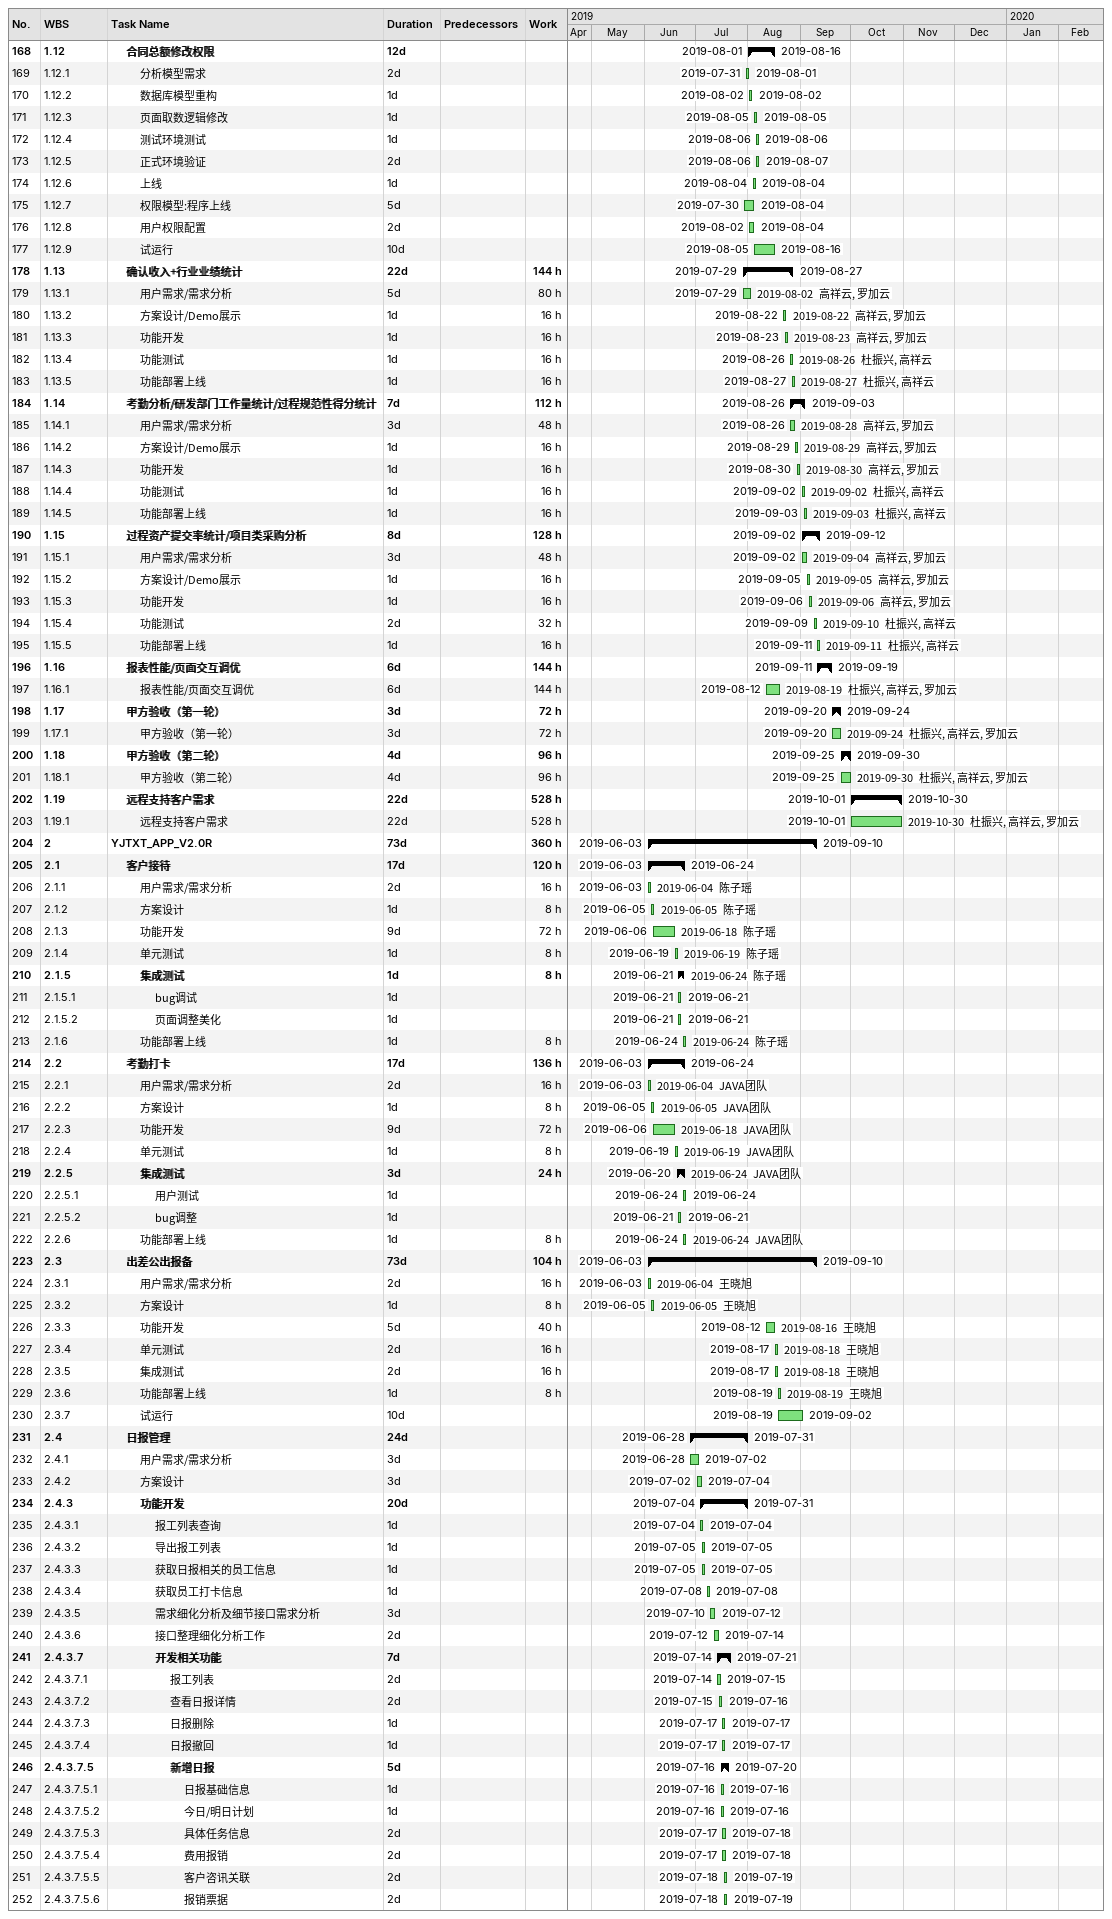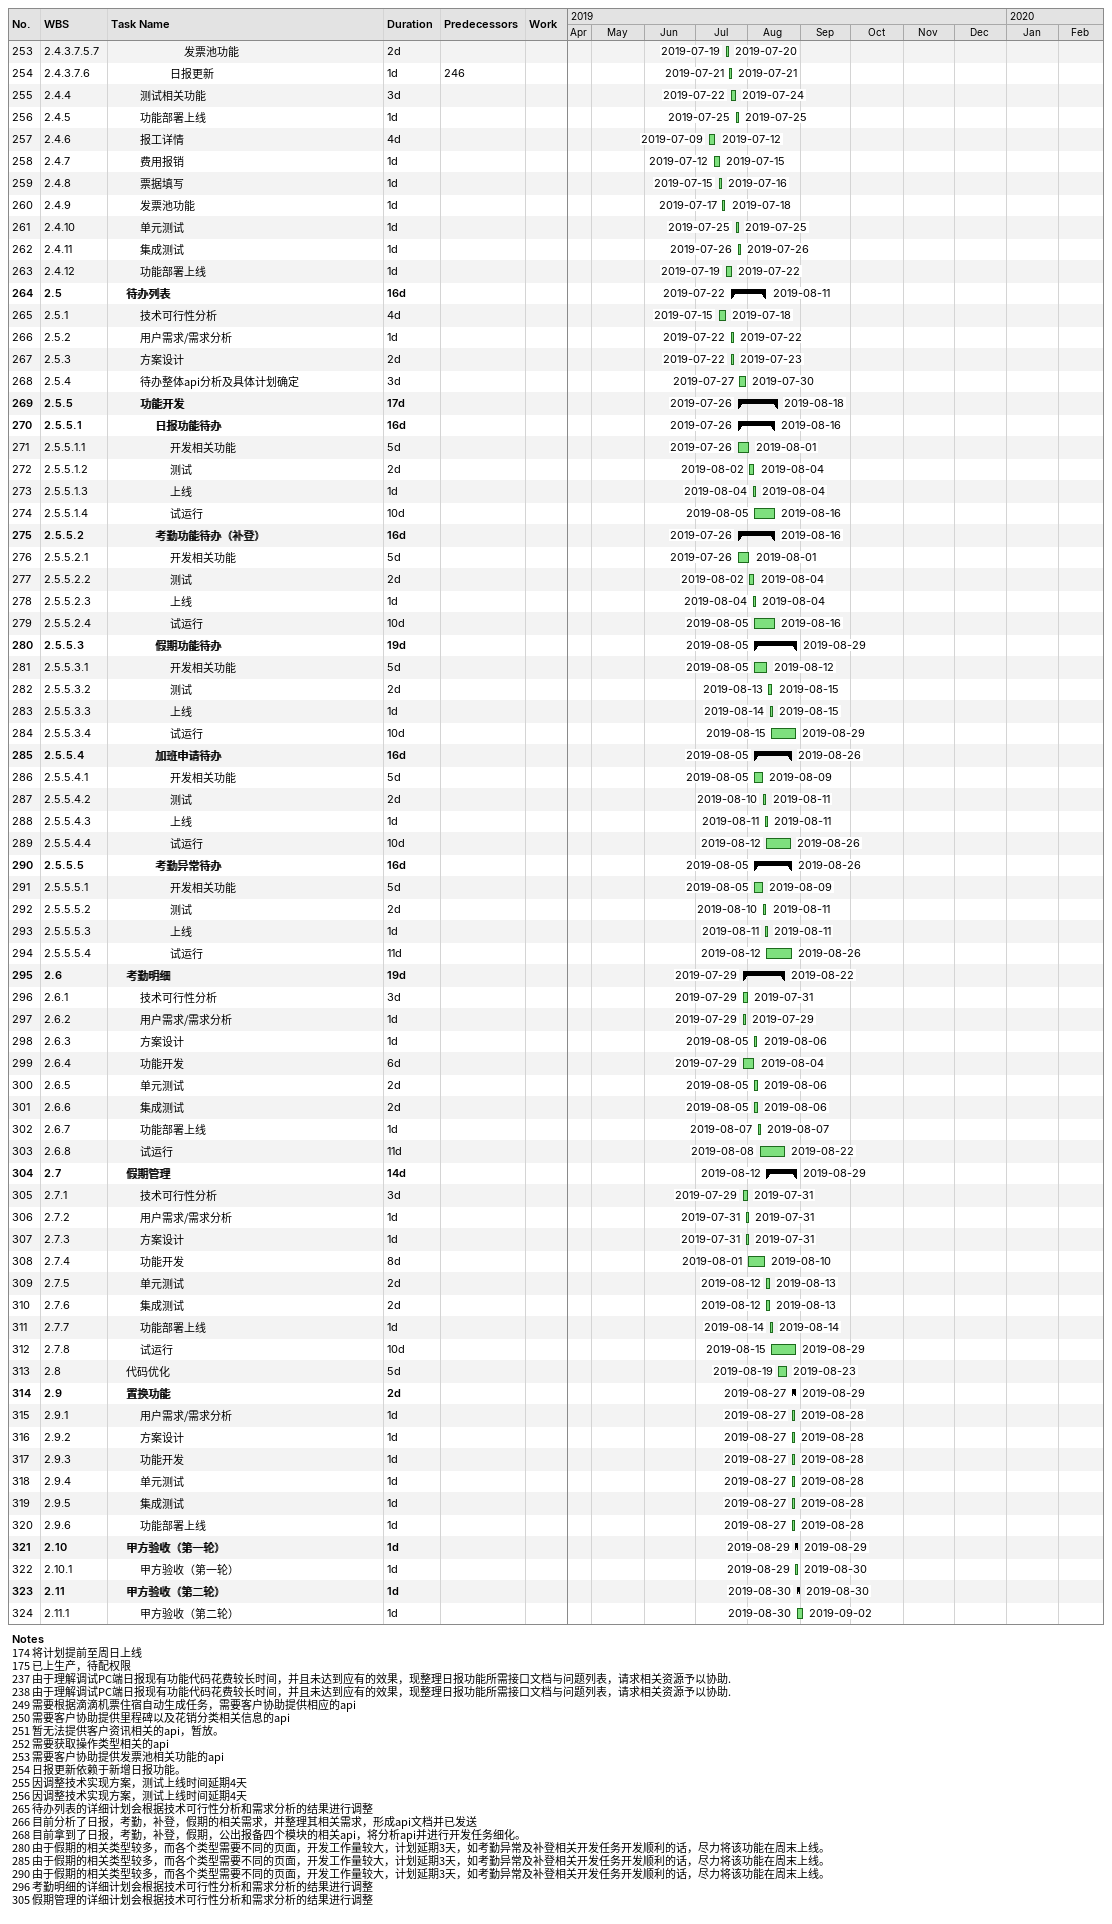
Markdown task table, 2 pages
| ID | WBS | Task | Duration | Start | Finish | Predecessors | Resources | Work (h) |
|---|---|---|---|---|---|---|---|---|
| 168 | 1.12 | **合同总额修改权限** | 12d | 2019-08-01 | 2019-08-16 |  |  |  |
| 169 | 1.12.1 | 分析模型需求 | 2d | 2019-07-31 | 2019-08-01 |  |  |  |
| 170 | 1.12.2 | 数据库模型重构 | 1d | 2019-08-02 | 2019-08-02 |  |  |  |
| 171 | 1.12.3 | 页面取数逻辑修改 | 1d | 2019-08-05 | 2019-08-05 |  |  |  |
| 172 | 1.12.4 | 测试环境测试 | 1d | 2019-08-06 | 2019-08-06 |  |  |  |
| 173 | 1.12.5 | 正式环境验证 | 2d | 2019-08-06 | 2019-08-07 |  |  |  |
| 174 | 1.12.6 | 上线 | 1d | 2019-08-04 | 2019-08-04 |  |  |  |
| 175 | 1.12.7 | 权限模型:程序上线 | 5d | 2019-07-30 | 2019-08-04 |  |  |  |
| 176 | 1.12.8 | 用户权限配置 | 2d | 2019-08-02 | 2019-08-04 |  |  |  |
| 177 | 1.12.9 | 试运行 | 10d | 2019-08-05 | 2019-08-16 |  |  |  |
| 178 | 1.13 | **确认收入+行业业绩统计** | 22d | 2019-07-29 | 2019-08-27 |  |  | 144 |
| 179 | 1.13.1 | 用户需求/需求分析 | 5d | 2019-07-29 | 2019-08-02 |  | 高祥云, 罗加云 | 80 |
| 180 | 1.13.2 | 方案设计/Demo展示 | 1d | 2019-08-22 | 2019-08-22 |  | 高祥云, 罗加云 | 16 |
| 181 | 1.13.3 | 功能开发 | 1d | 2019-08-23 | 2019-08-23 |  | 高祥云, 罗加云 | 16 |
| 182 | 1.13.4 | 功能测试 | 1d | 2019-08-26 | 2019-08-26 |  | 杜振兴, 高祥云 | 16 |
| 183 | 1.13.5 | 功能部署上线 | 1d | 2019-08-27 | 2019-08-27 |  | 杜振兴, 高祥云 | 16 |
| 184 | 1.14 | **考勤分析/研发部门工作量统计/过程规范性得分统计** | 7d | 2019-08-26 | 2019-09-03 |  |  | 112 |
| 185 | 1.14.1 | 用户需求/需求分析 | 3d | 2019-08-26 | 2019-08-28 |  | 高祥云, 罗加云 | 48 |
| 186 | 1.14.2 | 方案设计/Demo展示 | 1d | 2019-08-29 | 2019-08-29 |  | 高祥云, 罗加云 | 16 |
| 187 | 1.14.3 | 功能开发 | 1d | 2019-08-30 | 2019-08-30 |  | 高祥云, 罗加云 | 16 |
| 188 | 1.14.4 | 功能测试 | 1d | 2019-09-02 | 2019-09-02 |  | 杜振兴, 高祥云 | 16 |
| 189 | 1.14.5 | 功能部署上线 | 1d | 2019-09-03 | 2019-09-03 |  | 杜振兴, 高祥云 | 16 |
| 190 | 1.15 | **过程资产提交率统计/项目类采购分析** | 8d | 2019-09-02 | 2019-09-12 |  |  | 128 |
| 191 | 1.15.1 | 用户需求/需求分析 | 3d | 2019-09-02 | 2019-09-04 |  | 高祥云, 罗加云 | 48 |
| 192 | 1.15.2 | 方案设计/Demo展示 | 1d | 2019-09-05 | 2019-09-05 |  | 高祥云, 罗加云 | 16 |
| 193 | 1.15.3 | 功能开发 | 1d | 2019-09-06 | 2019-09-06 |  | 高祥云, 罗加云 | 16 |
| 194 | 1.15.4 | 功能测试 | 2d | 2019-09-09 | 2019-09-10 |  | 杜振兴, 高祥云 | 32 |
| 195 | 1.15.5 | 功能部署上线 | 1d | 2019-09-11 | 2019-09-11 |  | 杜振兴, 高祥云 | 16 |
| 196 | 1.16 | **报表性能/页面交互调优** | 6d | 2019-09-11 | 2019-09-19 |  |  | 144 |
| 197 | 1.16.1 | 报表性能/页面交互调优 | 6d | 2019-08-12 | 2019-08-19 |  | 杜振兴, 高祥云, 罗加云 | 144 |
| 198 | 1.17 | **甲方验收（第一轮）** | 3d | 2019-09-20 | 2019-09-24 |  |  | 72 |
| 199 | 1.17.1 | 甲方验收（第一轮） | 3d | 2019-09-20 | 2019-09-24 |  | 杜振兴, 高祥云, 罗加云 | 72 |
| 200 | 1.18 | **甲方验收（第二轮）** | 4d | 2019-09-25 | 2019-09-30 |  |  | 96 |
| 201 | 1.18.1 | 甲方验收（第二轮） | 4d | 2019-09-25 | 2019-09-30 |  | 杜振兴, 高祥云, 罗加云 | 96 |
| 202 | 1.19 | **远程支持客户需求** | 22d | 2019-10-01 | 2019-10-30 |  |  | 528 |
| 203 | 1.19.1 | 远程支持客户需求 | 22d | 2019-10-01 | 2019-10-30 |  | 杜振兴, 高祥云, 罗加云 | 528 |
| 204 | 2 | **YJTXT_APP_V2.0R** | 73d | 2019-06-03 | 2019-09-10 |  |  | 360 |
| 205 | 2.1 | **客户接待** | 17d | 2019-06-03 | 2019-06-24 |  |  | 120 |
| 206 | 2.1.1 | 用户需求/需求分析 | 2d | 2019-06-03 | 2019-06-04 |  | 陈子瑶 | 16 |
| 207 | 2.1.2 | 方案设计 | 1d | 2019-06-05 | 2019-06-05 |  | 陈子瑶 | 8 |
| 208 | 2.1.3 | 功能开发 | 9d | 2019-06-06 | 2019-06-18 |  | 陈子瑶 | 72 |
| 209 | 2.1.4 | 单元测试 | 1d | 2019-06-19 | 2019-06-19 |  | 陈子瑶 | 8 |
| 210 | 2.1.5 | **集成测试** | 1d | 2019-06-21 | 2019-06-24 |  | 陈子瑶 | 8 |
| 211 | 2.1.5.1 | bug调试 | 1d | 2019-06-21 | 2019-06-21 |  |  |  |
| 212 | 2.1.5.2 | 页面调整美化 | 1d | 2019-06-21 | 2019-06-21 |  |  |  |
| 213 | 2.1.6 | 功能部署上线 | 1d | 2019-06-24 | 2019-06-24 |  | 陈子瑶 | 8 |
| 214 | 2.2 | **考勤打卡** | 17d | 2019-06-03 | 2019-06-24 |  |  | 136 |
| 215 | 2.2.1 | 用户需求/需求分析 | 2d | 2019-06-03 | 2019-06-04 |  | JAVA团队 | 16 |
| 216 | 2.2.2 | 方案设计 | 1d | 2019-06-05 | 2019-06-05 |  | JAVA团队 | 8 |
| 217 | 2.2.3 | 功能开发 | 9d | 2019-06-06 | 2019-06-18 |  | JAVA团队 | 72 |
| 218 | 2.2.4 | 单元测试 | 1d | 2019-06-19 | 2019-06-19 |  | JAVA团队 | 8 |
| 219 | 2.2.5 | **集成测试** | 3d | 2019-06-20 | 2019-06-24 |  | JAVA团队 | 24 |
| 220 | 2.2.5.1 | 用户测试 | 1d | 2019-06-24 | 2019-06-24 |  |  |  |
| 221 | 2.2.5.2 | bug调整 | 1d | 2019-06-21 | 2019-06-21 |  |  |  |
| 222 | 2.2.6 | 功能部署上线 | 1d | 2019-06-24 | 2019-06-24 |  | JAVA团队 | 8 |
| 223 | 2.3 | **出差公出报备** | 73d | 2019-06-03 | 2019-09-10 |  |  | 104 |
| 224 | 2.3.1 | 用户需求/需求分析 | 2d | 2019-06-03 | 2019-06-04 |  | 王晓旭 | 16 |
| 225 | 2.3.2 | 方案设计 | 1d | 2019-06-05 | 2019-06-05 |  | 王晓旭 | 8 |
| 226 | 2.3.3 | 功能开发 | 5d | 2019-08-12 | 2019-08-16 |  | 王晓旭 | 40 |
| 227 | 2.3.4 | 单元测试 | 2d | 2019-08-17 | 2019-08-18 |  | 王晓旭 | 16 |
| 228 | 2.3.5 | 集成测试 | 2d | 2019-08-17 | 2019-08-18 |  | 王晓旭 | 16 |
| 229 | 2.3.6 | 功能部署上线 | 1d | 2019-08-19 | 2019-08-19 |  | 王晓旭 | 8 |
| 230 | 2.3.7 | 试运行 | 10d | 2019-08-19 | 2019-09-02 |  |  |  |
| 231 | 2.4 | **日报管理** | 24d | 2019-06-28 | 2019-07-31 |  |  |  |
| 232 | 2.4.1 | 用户需求/需求分析 | 3d | 2019-06-28 | 2019-07-02 |  |  |  |
| 233 | 2.4.2 | 方案设计 | 3d | 2019-07-02 | 2019-07-04 |  |  |  |
| 234 | 2.4.3 | **功能开发** | 20d | 2019-07-04 | 2019-07-31 |  |  |  |
| 235 | 2.4.3.1 | 报工列表查询 | 1d | 2019-07-04 | 2019-07-04 |  |  |  |
| 236 | 2.4.3.2 | 导出报工列表 | 1d | 2019-07-05 | 2019-07-05 |  |  |  |
| 237 | 2.4.3.3 | 获取日报相关的员工信息 | 1d | 2019-07-05 | 2019-07-05 |  |  |  |
| 238 | 2.4.3.4 | 获取员工打卡信息 | 1d | 2019-07-08 | 2019-07-08 |  |  |  |
| 239 | 2.4.3.5 | 需求细化分析及细节接口需求分析 | 3d | 2019-07-10 | 2019-07-12 |  |  |  |
| 240 | 2.4.3.6 | 接口整理细化分析工作 | 2d | 2019-07-12 | 2019-07-14 |  |  |  |
| 241 | 2.4.3.7 | **开发相关功能** | 7d | 2019-07-14 | 2019-07-21 |  |  |  |
| 242 | 2.4.3.7.1 | 报工列表 | 2d | 2019-07-14 | 2019-07-15 |  |  |  |
| 243 | 2.4.3.7.2 | 查看日报详情 | 2d | 2019-07-15 | 2019-07-16 |  |  |  |
| 244 | 2.4.3.7.3 | 日报删除 | 1d | 2019-07-17 | 2019-07-17 |  |  |  |
| 245 | 2.4.3.7.4 | 日报撤回 | 1d | 2019-07-17 | 2019-07-17 |  |  |  |
| 246 | 2.4.3.7.5 | **新增日报** | 5d | 2019-07-16 | 2019-07-20 |  |  |  |
| 247 | 2.4.3.7.5.1 | 日报基础信息 | 1d | 2019-07-16 | 2019-07-16 |  |  |  |
| 248 | 2.4.3.7.5.2 | 今日/明日计划 | 1d | 2019-07-16 | 2019-07-16 |  |  |  |
| 249 | 2.4.3.7.5.3 | 具体任务信息 | 2d | 2019-07-17 | 2019-07-18 |  |  |  |
| 250 | 2.4.3.7.5.4 | 费用报销 | 2d | 2019-07-17 | 2019-07-18 |  |  |  |
| 251 | 2.4.3.7.5.5 | 客户咨讯关联 | 2d | 2019-07-18 | 2019-07-19 |  |  |  |
| 252 | 2.4.3.7.5.6 | 报销票据 | 2d | 2019-07-18 | 2019-07-19 |  |  |  |
| 253 | 2.4.3.7.5.7 | 发票池功能 | 2d | 2019-07-19 | 2019-07-20 |  |  |  |
| 254 | 2.4.3.7.6 | 日报更新 | 1d | 2019-07-21 | 2019-07-21 | 246 |  |  |
| 255 | 2.4.4 | 测试相关功能 | 3d | 2019-07-22 | 2019-07-24 |  |  |  |
| 256 | 2.4.5 | 功能部署上线 | 1d | 2019-07-25 | 2019-07-25 |  |  |  |
| 257 | 2.4.6 | 报工详情 | 4d | 2019-07-09 | 2019-07-12 |  |  |  |
| 258 | 2.4.7 | 费用报销 | 1d | 2019-07-12 | 2019-07-15 |  |  |  |
| 259 | 2.4.8 | 票据填写 | 1d | 2019-07-15 | 2019-07-16 |  |  |  |
| 260 | 2.4.9 | 发票池功能 | 1d | 2019-07-17 | 2019-07-18 |  |  |  |
| 261 | 2.4.10 | 单元测试 | 1d | 2019-07-25 | 2019-07-25 |  |  |  |
| 262 | 2.4.11 | 集成测试 | 1d | 2019-07-26 | 2019-07-26 |  |  |  |
| 263 | 2.4.12 | 功能部署上线 | 1d | 2019-07-19 | 2019-07-22 |  |  |  |
| 264 | 2.5 | **待办列表** | 16d | 2019-07-22 | 2019-08-11 |  |  |  |
| 265 | 2.5.1 | 技术可行性分析 | 4d | 2019-07-15 | 2019-07-18 |  |  |  |
| 266 | 2.5.2 | 用户需求/需求分析 | 1d | 2019-07-22 | 2019-07-22 |  |  |  |
| 267 | 2.5.3 | 方案设计 | 2d | 2019-07-22 | 2019-07-23 |  |  |  |
| 268 | 2.5.4 | 待办整体api分析及具体计划确定 | 3d | 2019-07-27 | 2019-07-30 |  |  |  |
| 269 | 2.5.5 | **功能开发** | 17d | 2019-07-26 | 2019-08-18 |  |  |  |
| 270 | 2.5.5.1 | **日报功能待办** | 16d | 2019-07-26 | 2019-08-16 |  |  |  |
| 271 | 2.5.5.1.1 | 开发相关功能 | 5d | 2019-07-26 | 2019-08-01 |  |  |  |
| 272 | 2.5.5.1.2 | 测试 | 2d | 2019-08-02 | 2019-08-04 |  |  |  |
| 273 | 2.5.5.1.3 | 上线 | 1d | 2019-08-04 | 2019-08-04 |  |  |  |
| 274 | 2.5.5.1.4 | 试运行 | 10d | 2019-08-05 | 2019-08-16 |  |  |  |
| 275 | 2.5.5.2 | **考勤功能待办（补登）** | 16d | 2019-07-26 | 2019-08-16 |  |  |  |
| 276 | 2.5.5.2.1 | 开发相关功能 | 5d | 2019-07-26 | 2019-08-01 |  |  |  |
| 277 | 2.5.5.2.2 | 测试 | 2d | 2019-08-02 | 2019-08-04 |  |  |  |
| 278 | 2.5.5.2.3 | 上线 | 1d | 2019-08-04 | 2019-08-04 |  |  |  |
| 279 | 2.5.5.2.4 | 试运行 | 10d | 2019-08-05 | 2019-08-16 |  |  |  |
| 280 | 2.5.5.3 | **假期功能待办** | 19d | 2019-08-05 | 2019-08-29 |  |  |  |
| 281 | 2.5.5.3.1 | 开发相关功能 | 5d | 2019-08-05 | 2019-08-12 |  |  |  |
| 282 | 2.5.5.3.2 | 测试 | 2d | 2019-08-13 | 2019-08-15 |  |  |  |
| 283 | 2.5.5.3.3 | 上线 | 1d | 2019-08-14 | 2019-08-15 |  |  |  |
| 284 | 2.5.5.3.4 | 试运行 | 10d | 2019-08-15 | 2019-08-29 |  |  |  |
| 285 | 2.5.5.4 | **加班申请待办** | 16d | 2019-08-05 | 2019-08-26 |  |  |  |
| 286 | 2.5.5.4.1 | 开发相关功能 | 5d | 2019-08-05 | 2019-08-09 |  |  |  |
| 287 | 2.5.5.4.2 | 测试 | 2d | 2019-08-10 | 2019-08-11 |  |  |  |
| 288 | 2.5.5.4.3 | 上线 | 1d | 2019-08-11 | 2019-08-11 |  |  |  |
| 289 | 2.5.5.4.4 | 试运行 | 10d | 2019-08-12 | 2019-08-26 |  |  |  |
| 290 | 2.5.5.5 | **考勤异常待办** | 16d | 2019-08-05 | 2019-08-26 |  |  |  |
| 291 | 2.5.5.5.1 | 开发相关功能 | 5d | 2019-08-05 | 2019-08-09 |  |  |  |
| 292 | 2.5.5.5.2 | 测试 | 2d | 2019-08-10 | 2019-08-11 |  |  |  |
| 293 | 2.5.5.5.3 | 上线 | 1d | 2019-08-11 | 2019-08-11 |  |  |  |
| 294 | 2.5.5.5.4 | 试运行 | 11d | 2019-08-12 | 2019-08-26 |  |  |  |
| 295 | 2.6 | **考勤明细** | 19d | 2019-07-29 | 2019-08-22 |  |  |  |
| 296 | 2.6.1 | 技术可行性分析 | 3d | 2019-07-29 | 2019-07-31 |  |  |  |
| 297 | 2.6.2 | 用户需求/需求分析 | 1d | 2019-07-29 | 2019-07-29 |  |  |  |
| 298 | 2.6.3 | 方案设计 | 1d | 2019-08-05 | 2019-08-06 |  |  |  |
| 299 | 2.6.4 | 功能开发 | 6d | 2019-07-29 | 2019-08-04 |  |  |  |
| 300 | 2.6.5 | 单元测试 | 2d | 2019-08-05 | 2019-08-06 |  |  |  |
| 301 | 2.6.6 | 集成测试 | 2d | 2019-08-05 | 2019-08-06 |  |  |  |
| 302 | 2.6.7 | 功能部署上线 | 1d | 2019-08-07 | 2019-08-07 |  |  |  |
| 303 | 2.6.8 | 试运行 | 11d | 2019-08-08 | 2019-08-22 |  |  |  |
| 304 | 2.7 | **假期管理** | 14d | 2019-08-12 | 2019-08-29 |  |  |  |
| 305 | 2.7.1 | 技术可行性分析 | 3d | 2019-07-29 | 2019-07-31 |  |  |  |
| 306 | 2.7.2 | 用户需求/需求分析 | 1d | 2019-07-31 | 2019-07-31 |  |  |  |
| 307 | 2.7.3 | 方案设计 | 1d | 2019-07-31 | 2019-07-31 |  |  |  |
| 308 | 2.7.4 | 功能开发 | 8d | 2019-08-01 | 2019-08-10 |  |  |  |
| 309 | 2.7.5 | 单元测试 | 2d | 2019-08-12 | 2019-08-13 |  |  |  |
| 310 | 2.7.6 | 集成测试 | 2d | 2019-08-12 | 2019-08-13 |  |  |  |
| 311 | 2.7.7 | 功能部署上线 | 1d | 2019-08-14 | 2019-08-14 |  |  |  |
| 312 | 2.7.8 | 试运行 | 10d | 2019-08-15 | 2019-08-29 |  |  |  |
| 313 | 2.8 | 代码优化 | 5d | 2019-08-19 | 2019-08-23 |  |  |  |
| 314 | 2.9 | **置换功能** | 2d | 2019-08-27 | 2019-08-29 |  |  |  |
| 315 | 2.9.1 | 用户需求/需求分析 | 1d | 2019-08-27 | 2019-08-28 |  |  |  |
| 316 | 2.9.2 | 方案设计 | 1d | 2019-08-27 | 2019-08-28 |  |  |  |
| 317 | 2.9.3 | 功能开发 | 1d | 2019-08-27 | 2019-08-28 |  |  |  |
| 318 | 2.9.4 | 单元测试 | 1d | 2019-08-27 | 2019-08-28 |  |  |  |
| 319 | 2.9.5 | 集成测试 | 1d | 2019-08-27 | 2019-08-28 |  |  |  |
| 320 | 2.9.6 | 功能部署上线 | 1d | 2019-08-27 | 2019-08-28 |  |  |  |
| 321 | 2.10 | **甲方验收（第一轮）** | 1d | 2019-08-29 | 2019-08-29 |  |  |  |
| 322 | 2.10.1 | 甲方验收（第一轮） | 1d | 2019-08-29 | 2019-08-30 |  |  |  |
| 323 | 2.11 | **甲方验收（第二轮）** | 1d | 2019-08-30 | 2019-08-30 |  |  |  |
| 324 | 2.11.1 | 甲方验收（第二轮） | 1d | 2019-08-30 | 2019-09-02 |  |  |  |

Notes
- 174: 将计划提前至周日上线
- 175: 已上生产，待配权限
- 237: 由于理解调试PC端日报现有功能代码花费较长时间，并且未达到应有的效果，现整理日报功能所需接口文档与问题列表，请求相关资源予以协助.
- 238: 由于理解调试PC端日报现有功能代码花费较长时间，并且未达到应有的效果，现整理日报功能所需接口文档与问题列表，请求相关资源予以协助.
- 249: 需要根据滴滴机票住宿自动生成任务，需要客户协助提供相应的api
- 250: 需要客户协助提供里程碑以及花销分类相关信息的api
- 251: 暂无法提供客户资讯相关的api，暂放。
- 252: 需要获取操作类型相关的api
- 253: 需要客户协助提供发票池相关功能的api
- 254: 日报更新依赖于新增日报功能。
- 255: 因调整技术实现方案，测试上线时间延期4天
- 256: 因调整技术实现方案，测试上线时间延期4天
- 265: 待办列表的详细计划会根据技术可行性分析和需求分析的结果进行调整
- 266: 目前分析了日报，考勤，补登，假期的相关需求，并整理其相关需求，形成api文档并已发送
- 268: 目前拿到了日报，考勤，补登，假期，公出报备四个模块的相关api，将分析api并进行开发任务细化。
- 280: 由于假期的相关类型较多，而各个类型需要不同的页面，开发工作量较大，计划延期3天，如考勤异常及补登相关开发任务开发顺利的话，尽力将该功能在周末上线。
- 285: 由于假期的相关类型较多，而各个类型需要不同的页面，开发工作量较大，计划延期3天，如考勤异常及补登相关开发任务开发顺利的话，尽力将该功能在周末上线。
- 290: 由于假期的相关类型较多，而各个类型需要不同的页面，开发工作量较大，计划延期3天，如考勤异常及补登相关开发任务开发顺利的话，尽力将该功能在周末上线。
- 296: 考勤明细的详细计划会根据技术可行性分析和需求分析的结果进行调整
- 305: 假期管理的详细计划会根据技术可行性分析和需求分析的结果进行调整
